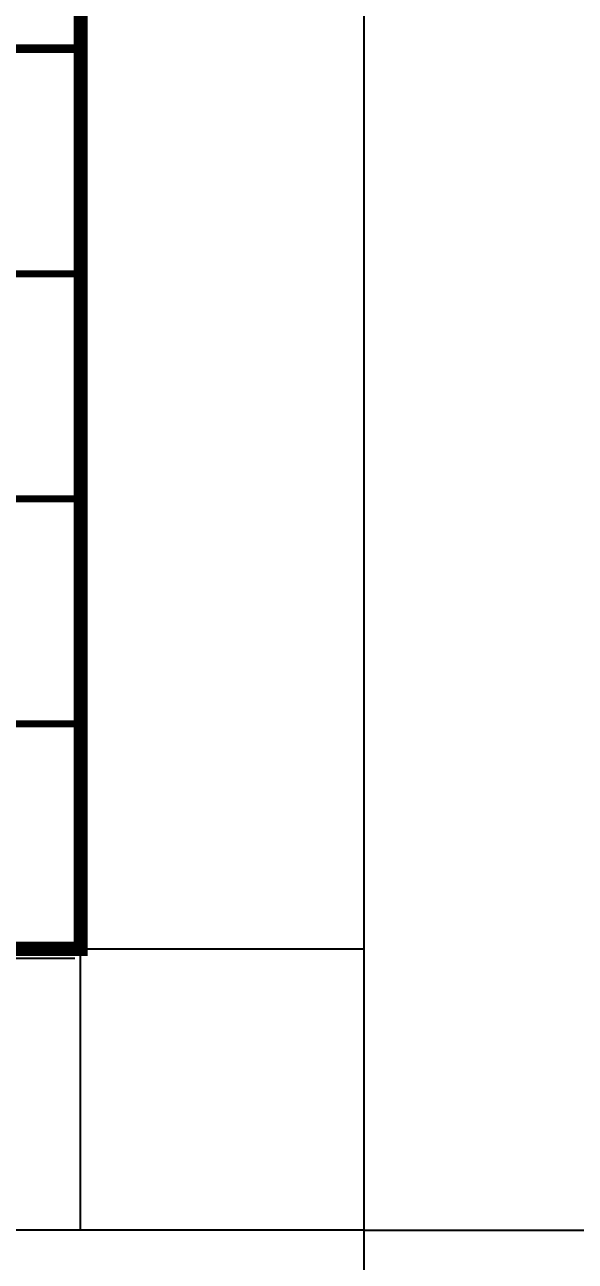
# Model space of a CAD drawing. Header units: inches. Extents: x 3186 to 109360, y -14990 to 740552.
# Drawn here: x 63781 to 64760, y 570951 to 573149 of the extents above; entities that cross this region are included whole.
import ezdxf

# ---------------------------------------------------------------- set-up
doc = ezdxf.new("R2010")
doc.units = ezdxf.units.IN
doc.header["$MEASUREMENT"] = 0
doc.layers.add('1', color=7, linetype='Continuous')
doc.layers.add('图框', color=4, linetype='Continuous')
doc.styles.get("Standard").update_dxf_attribs({"font": 'txt', "bigfont": 'gbcbig.shx'})
doc.dimstyles.new('Standard-yuanban', dxfattribs={"dimtxt": 800, "dimasz": 0.18, "dimexe": 0.18, "dimexo": 0.0625, "dimgap": 0.09, "dimtad": 0, "dimtih": 1, "dimtoh": 1, "dimdec": 4, "dimlfac": 0.02, "dimzin": 0, "dimdsep": 46, "dimtxsty": 'Standard', "dimcen": 0.09, "dimadec": 0, "dimazin": 0, "dimtfac": 1, "dimtdec": 4, "dimtofl": 0, "dimtmove": 0, "dimatfit": 3, "dimfxl": 1, "dimtolj": 1, "dimtzin": 0, "dimarcsym": 0})

# ---------------------------------------------------------------- blocks, each defined once
blk = doc.blocks.new('图签')
at = {"layer": '1'}
for p, q in [((0, 0), (-180, 0)), ((-0.198, -0.346), (-180.198, -0.346))]:
    blk.add_line(p, q, dxfattribs=at)
at = {"layer": '1', "color": 7}
for p, q in [((0, 0), (-180, 0)), ((-0.198, -0.346), (-180.198, -0.346))]:
    blk.add_line(p, q, dxfattribs=at)
at = {"layer": '1', "color": 7, "const_width": 0.5}
for points in [[(-180, 0), (0, 0), (0, 131.762), (-180, 131.762)], [(-180, 58), (0, 58), (0, 0), (-180, 0)]]:
    blk.add_lwpolyline(points, close=True, dxfattribs=at)
at = {"layer": '1', "color": 7}
for points, const_width in [([(-118, 32), (0, 32)], 0.3), ([(0, 24), (-28, 24)], 0.25), ([(0, 16), (-28, 16)], 0.25), ([(0, 8), (-28, 8)], 0.25)]:
    blk.add_lwpolyline(points, dxfattribs=dict(at, const_width=const_width))
at = {"layer": '图框'}
for p, q in [((0, 0), (-180, 0)), ((-0.198, -0.346), (-180.198, -0.346))]:
    blk.add_line(p, q, dxfattribs=at)
blk = doc.blocks.new('*U110')
blk.add_blockref('图签', (0, 0))
blk = doc.blocks.new('*D50')
at = {"color": 0, "lineweight": -2, "transparency": 16777216}
for p, q in [((4934.4, 571006), (4934.4, 569442.5)), ((64384.4, 571006), (64384.4, 569442.5)), ((4934.6, 569442.7), (31992.7, 569442.7)), ((64384.3, 569442.7), (37326.2, 569442.7))]:
    blk.add_line(p, q, dxfattribs=at)
at = {"color": 0, "transparency": 16777216}
for points in [[(4934.6, 569442.8), (4934.6, 569442.7), (4934.4, 569442.7)], [(64384.3, 569442.8), (64384.3, 569442.7), (64384.4, 569442.7)]]:
    blk.add_solid(points, dxfattribs=at)
at = {"layer": 'Defpoints', "color": 0, "transparency": 16777216}
for p in [(4934.4, 571006.1), (64384.4, 571006.1), (64384.4, 569442.7)]:
    blk.add_point(p, dxfattribs=at)
at = {"color": 0, "transparency": 16777216, "insert": (34659.4, 569442.7), "char_height": 800, "attachment_point": 5}
blk.add_mtext('\\A1;1189.0000', dxfattribs=at)
blk = doc.blocks.new('*D51')
at = {"color": 0, "lineweight": -2, "transparency": 16777216}
for p, q in [((64384.5, 613056.1), (77141.2, 613056.1)), ((77141, 613055.9), (77141, 592431.2)), ((77141, 571006.2), (77141, 591631)), ((64384.5, 571006.1), (77141.2, 571006.1))]:
    blk.add_line(p, q, dxfattribs=at)
at = {"color": 0, "transparency": 16777216}
for points in [[(77140.9, 613055.9), (77141, 613055.9), (77141, 613056.1)], [(77140.9, 571006.2), (77141, 571006.2), (77141, 571006.1)]]:
    blk.add_solid(points, dxfattribs=at)
at = {"layer": 'Defpoints', "color": 0, "transparency": 16777216}
for p in [(64384.4, 613056.1), (77141, 613056.1), (64384.4, 571006.1)]:
    blk.add_point(p, dxfattribs=at)
at = {"color": 0, "transparency": 16777216, "insert": (77141, 592031.1), "char_height": 800, "attachment_point": 5}
blk.add_mtext('\\A1;841.0000', dxfattribs=at)

msp = doc.modelspace()

# ---------------------------------------------------------------- linework, layer by layer
at = {"color": 4, "flags": 128}
for points in [[(64384.44132, 613056.06866), (64384.44132, 571006.06866)], [(64384.44132, 571006.06866), (4934.44132, 571006.06866)]]:
    msp.add_lwpolyline(points, dxfattribs=at)
msp.add_lwpolyline([(6184.44132, 612556.06866), (63880.44132, 612556.06866), (63880.44132, 571506.06866), (6184.44132, 571506.06866)], close=True)
at = {"flags": 128}
for points in [[(63880.44132, 571006.06866), (63880.44132, 571506.06866)], [(63884.44132, 571506.06866), (64384.44132, 571506.06866)]]:
    msp.add_lwpolyline(points, dxfattribs=at)

# ---------------------------------------------------------------- block references
at = {"xscale": 50, "yscale": 50, "zscale": 50}
msp.add_blockref('*U110', (63880.44132, 571506.06866), dxfattribs=at)

# ---------------------------------------------------------------- dimensions: what is measured, and where the dimension line sits
dim = msp.add_linear_dim(base=(77140.97563, 613056.06866), p1=(64384.44132, 571006.06866), p2=(64384.44132, 613056.06866), angle=90, dimstyle='Standard-yuanban')
dim.commit()
dim.dimension.update_dxf_attribs({"geometry": '*D51', "text_midpoint": (77140.97563, 592031.06866)})
dim = msp.add_linear_dim(base=(64384.44132, 569442.72601), p1=(4934.44132, 571006.06866), p2=(64384.44132, 571006.06866), dimstyle='Standard-yuanban')
dim.commit()
dim.dimension.update_dxf_attribs({"geometry": '*D50', "text_midpoint": (34659.44132, 569442.72601)})

doc.saveas('drawing.dxf')
